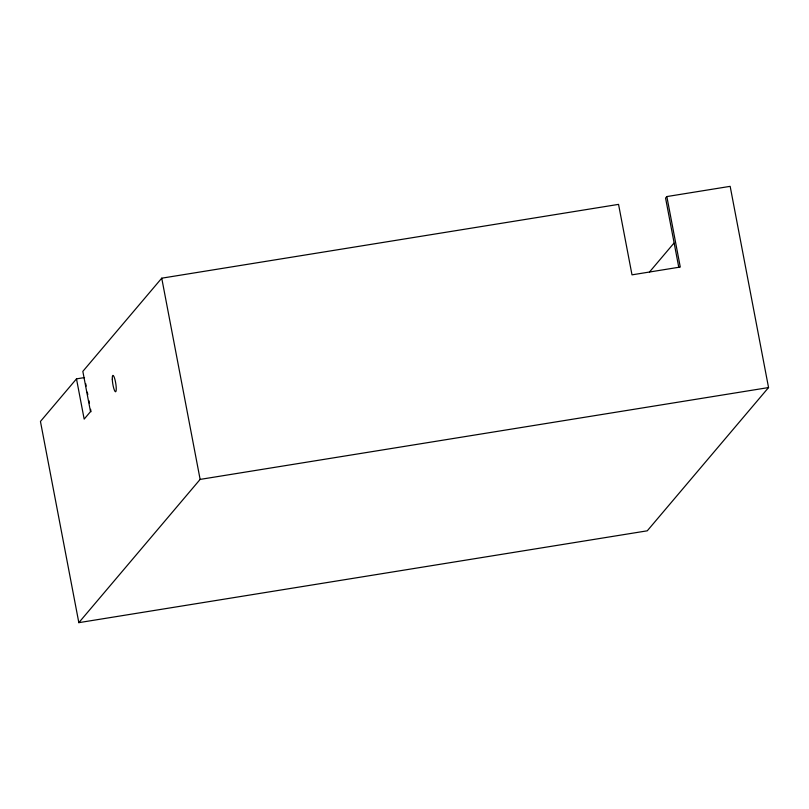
<?xml version="1.0" encoding="UTF-8"?>
<svg xmlns="http://www.w3.org/2000/svg" width="809" height="809" viewBox="0 0 809 809"><rect width="100%" height="100%" fill="white"/><g stroke="black" fill="none" stroke-linecap="round" stroke-linejoin="round"><path stroke-width="1.21" d="M84.54 377.57L76.491 378.865L40.45 421.438L78.837 622.657L647.261 530.815L768.55 387.562L730.163 186.343L666.838 196.567L665.564 198.063L678.781 267.304M666.838 196.567L680.278 267.041L632.001 274.848L618.551 204.374L161.739 278.185L82.831 371.382L90.507 411.629L84.166 419.113L76.491 378.865M78.837 622.657L200.126 479.403L768.55 387.562M649.496 272.016L673.907 243.185M161.739 278.185L200.126 479.403M85.703 383.668L86.169 386.105M87.332 392.203L87.797 394.64M88.96 400.738L89.425 403.175M90.588 409.273L91.053 411.71M112.289 379.259A8.292 1.507 80.8 0 0 115.485 391.758A8.292 1.507 80.8 0 0 114.999 379.704A8.292 1.507 80.8 0 0 112.289 379.259"/></g></svg>
